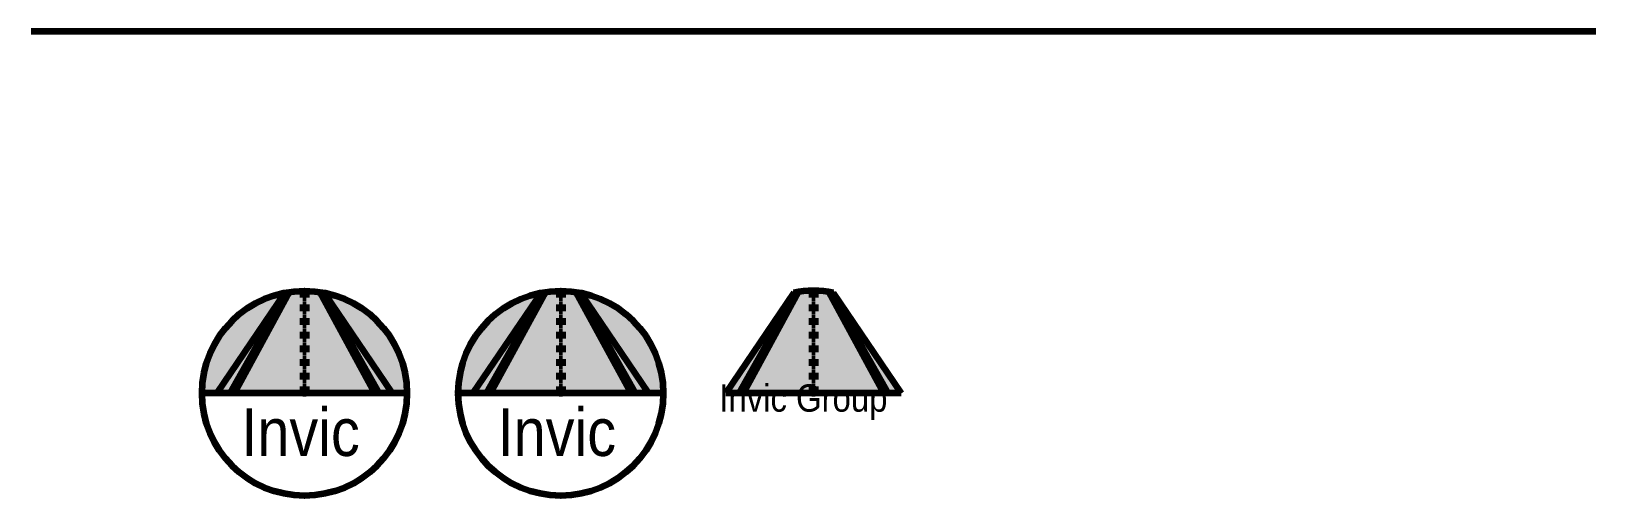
# Model space of a CAD drawing. Header units: millimetres. Extents: x 87961 to 634375, y 789523 to 1897921.
# Drawn here: x 148225 to 159674, y 1060394 to 1063794 of the extents above; entities that cross this region are included whole.
import ezdxf

# ---------------------------------------------------------------- set-up
doc = ezdxf.new("R2010")
doc.units = ezdxf.units.MM
doc.header["$LTSCALE"] = 30
for name, color, linetype, lineweight in [('DDIMS', 2, 'Continuous', 100), ('Invic Text', 5, 'Continuous', 211), ('Thought (Wisdom)', 2, 'Continuous', 100), ('White', 7, 'Continuous', 100)]:
    doc.layers.add(name, color=color, linetype=linetype, lineweight=lineweight)
doc.styles.add('DM75', font='swisscl.ttf', dxfattribs={"width": 0.9, "height": 190})

msp = doc.modelspace()

# ---------------------------------------------------------------- hatches: boundary and pattern name
at = {"layer": 'Thought (Wisdom)'}
h = msp.add_hatch(color=256, dxfattribs=at)
h.dxf.hatch_style = 1
h.set_gradient(color1=(255, 255, 0), color2=(255, 255, 107), one_color=1, tint=0.71)
h.paths.add_polyline_path([(150079.9, 1061880.1, 0.3585404), (149474.3, 1061144.1), (149581.6, 1061144.1)])
h.paths.add_polyline_path([(150368.7, 1061880.1), (150867, 1061144.1), (150974.3, 1061144.1, 0.3585404)])
h = msp.add_hatch(color=256, dxfattribs=at)
h.dxf.hatch_style = 1
h.set_gradient(color1=(255, 255, 0), color2=(255, 255, 107), one_color=1, tint=0.71)
h.paths.add_polyline_path([(149680.4, 1061144.1), (149708.8, 1061144.1), (150113.3, 1061885.8, 0.0053288), (150097.5, 1061883.3)])
h.paths.add_polyline_path([(150351.2, 1061883.3, 0.0053288), (150335.4, 1061885.8), (150739.8, 1061144.1), (150768.3, 1061144.1)])
h = msp.add_hatch(color=256, dxfattribs=at)
h.dxf.hatch_style = 1
h.set_gradient(color1=(255, 255, 0), color2=(255, 255, 107), one_color=1, tint=0.71)
h.paths.add_polyline_path([(151955.4, 1061880.1, 0.3585404), (151349.8, 1061144.1), (151457.1, 1061144.1)])
h.paths.add_polyline_path([(152244.2, 1061880.1), (152742.5, 1061144.1), (152849.8, 1061144.1, 0.3585404)])
h = msp.add_hatch(color=256, dxfattribs=at)
h.dxf.hatch_style = 1
h.set_gradient(color1=(255, 255, 0), color2=(255, 255, 107), one_color=1, tint=0.71)
h.paths.add_polyline_path([(151555.8, 1061144.1), (151584.3, 1061144.1), (151988.7, 1061885.8, 0.0053288), (151972.9, 1061883.3)])
h.paths.add_polyline_path([(152226.6, 1061883.3, 0.0053288), (152210.8, 1061885.8), (152615.2, 1061144.1), (152643.7, 1061144.1)])
h = msp.add_hatch(color=256, dxfattribs=at)
h.dxf.hatch_style = 1
h.set_gradient(color1=(255, 255, 0), color2=(255, 255, 107), one_color=1, tint=0.71)
h.paths.add_polyline_path([(153405.6, 1061144.1), (153434, 1061144.1), (153838.5, 1061885.8, 0.0053288), (153822.7, 1061883.3)])
h.paths.add_polyline_path([(154076.4, 1061883.3, 0.0053288), (154060.6, 1061885.8), (154465, 1061144.1), (154493.5, 1061144.1)])
at = {"layer": 'White'}
h = msp.add_hatch(color=256, dxfattribs=at)
h.dxf.hatch_style = 1
h.set_gradient(color1=(51, 51, 51), color2=(89, 89, 89), one_color=1, tint=0.35)
h.paths.add_polyline_path([(150211.8, 1061844.1), (150211.8, 1061894, 0.0330007), (150113.3, 1061885.8), (149708.8, 1061144.1), (150211.8, 1061144.1), (150211.8, 1061194.1), (150236.8, 1061194.1), (150236.8, 1061144.1), (150739.8, 1061144.1), (150335.4, 1061885.8, 0.0330007), (150236.8, 1061894), (150236.8, 1061844.1)])
h.paths.add_polyline_path([(150211.8, 1061794.1), (150236.8, 1061794.1), (150236.8, 1061744.1), (150211.8, 1061744.1)], flags=16)
h.paths.add_polyline_path([(150211.8, 1061694.1), (150236.8, 1061694.1), (150236.8, 1061644.1), (150211.8, 1061644.1)], flags=16)
h.paths.add_polyline_path([(150211.8, 1061594.1), (150236.8, 1061594.1), (150236.8, 1061544.1), (150211.8, 1061544.1)], flags=16)
h.paths.add_polyline_path([(150211.8, 1061494.1), (150236.8, 1061494.1), (150236.8, 1061444.1), (150211.8, 1061444.1)], flags=16)
h.paths.add_polyline_path([(150211.8, 1061394.1), (150236.8, 1061394.1), (150236.8, 1061344.1), (150211.8, 1061344.1)], flags=16)
h.paths.add_polyline_path([(150211.8, 1061294.1), (150236.8, 1061294.1), (150236.8, 1061244.1), (150211.8, 1061244.1)], flags=16)
h.paths.add_polyline_path([(150368.7, 1061880.1, 0.005952), (150351.2, 1061883.3), (150768.3, 1061144.1), (150867, 1061144.1)])
h.paths.add_polyline_path([(149581.6, 1061144.1), (149680.4, 1061144.1), (150097.5, 1061883.3, 0.005952), (150079.9, 1061880.1)])
h = msp.add_hatch(color=256, dxfattribs=at)
h.dxf.hatch_style = 1
h.set_gradient(color1=(255, 255, 255), one_color=1, tint=1)
h.paths.add_polyline_path([(150211.8, 1061844.1), (150236.8, 1061844.1), (150236.8, 1061894, 0.0083339), (150211.8, 1061894)])
h.paths.add_polyline_path([(150236.8, 1061794.1), (150211.8, 1061794.1), (150211.8, 1061744.1), (150236.8, 1061744.1)])
h = msp.add_hatch(color=256, dxfattribs=at)
h.dxf.hatch_style = 1
h.set_gradient(color1=(51, 51, 51), color2=(89, 89, 89), one_color=1, tint=0.35)
h.paths.add_polyline_path([(152087.3, 1061844.1), (152087.3, 1061894, 0.0330007), (151988.7, 1061885.8), (151584.3, 1061144.1), (152087.3, 1061144.1), (152087.3, 1061194.1), (152112.3, 1061194.1), (152112.3, 1061144.1), (152615.2, 1061144.1), (152210.8, 1061885.8, 0.0330007), (152112.3, 1061894), (152112.3, 1061844.1)])
h.paths.add_polyline_path([(152087.3, 1061794.1), (152112.3, 1061794.1), (152112.3, 1061744.1), (152087.3, 1061744.1)], flags=16)
h.paths.add_polyline_path([(152087.3, 1061694.1), (152112.3, 1061694.1), (152112.3, 1061644.1), (152087.3, 1061644.1)], flags=16)
h.paths.add_polyline_path([(152087.3, 1061594.1), (152112.3, 1061594.1), (152112.3, 1061544.1), (152087.3, 1061544.1)], flags=16)
h.paths.add_polyline_path([(152087.3, 1061494.1), (152112.3, 1061494.1), (152112.3, 1061444.1), (152087.3, 1061444.1)], flags=16)
h.paths.add_polyline_path([(152087.3, 1061394.1), (152112.3, 1061394.1), (152112.3, 1061344.1), (152087.3, 1061344.1)], flags=16)
h.paths.add_polyline_path([(152087.3, 1061294.1), (152112.3, 1061294.1), (152112.3, 1061244.1), (152087.3, 1061244.1)], flags=16)
h.paths.add_polyline_path([(152244.2, 1061880.1, 0.005952), (152226.6, 1061883.3), (152643.7, 1061144.1), (152742.5, 1061144.1)])
h.paths.add_polyline_path([(151457.1, 1061144.1), (151555.8, 1061144.1), (151972.9, 1061883.3, 0.005952), (151955.4, 1061880.1)])
h = msp.add_hatch(color=256, dxfattribs=at)
h.dxf.hatch_style = 1
h.set_gradient(color1=(255, 255, 255), one_color=1, tint=1)
h.paths.add_polyline_path([(152087.3, 1061844.1), (152112.3, 1061844.1), (152112.3, 1061894, 0.0083339), (152087.3, 1061894)])
h.paths.add_polyline_path([(152112.3, 1061794.1), (152087.3, 1061794.1), (152087.3, 1061744.1), (152112.3, 1061744.1)])
h = msp.add_hatch(color=256, dxfattribs=at)
h.dxf.hatch_style = 1
h.set_gradient(color1=(51, 51, 51), color2=(89, 89, 89), one_color=1, tint=0.35)
h.paths.add_polyline_path([(153937, 1061844.1), (153937, 1061894, 0.0330007), (153838.5, 1061885.8), (153434, 1061144.1), (153937, 1061144.1), (153937, 1061194.1), (153962, 1061194.1), (153962, 1061144.1), (154465, 1061144.1), (154060.6, 1061885.8, 0.0330007), (153962, 1061894), (153962, 1061844.1)])
h.paths.add_polyline_path([(153937, 1061794.1), (153962, 1061794.1), (153962, 1061744.1), (153937, 1061744.1)], flags=16)
h.paths.add_polyline_path([(153937, 1061694.1), (153962, 1061694.1), (153962, 1061644.1), (153937, 1061644.1)], flags=16)
h.paths.add_polyline_path([(153937, 1061594.1), (153962, 1061594.1), (153962, 1061544.1), (153937, 1061544.1)], flags=16)
h.paths.add_polyline_path([(153937, 1061494.1), (153962, 1061494.1), (153962, 1061444.1), (153937, 1061444.1)], flags=16)
h.paths.add_polyline_path([(153937, 1061394.1), (153962, 1061394.1), (153962, 1061344.1), (153937, 1061344.1)], flags=16)
h.paths.add_polyline_path([(153937, 1061294.1), (153962, 1061294.1), (153962, 1061244.1), (153937, 1061244.1)], flags=16)
h.paths.add_polyline_path([(154093.9, 1061880.1, 0.005952), (154076.4, 1061883.3), (154493.5, 1061144.1), (154592.2, 1061144.1)])
h.paths.add_polyline_path([(153306.8, 1061144.1), (153405.6, 1061144.1), (153822.7, 1061883.3, 0.005952), (153805.1, 1061880.1)])
h = msp.add_hatch(color=256, dxfattribs=at)
h.dxf.hatch_style = 1
h.set_gradient(color1=(255, 255, 255), one_color=1, tint=1)
h.paths.add_polyline_path([(153937, 1061844.1), (153962, 1061844.1), (153962, 1061894, 0.0083339), (153937, 1061894)])
h.paths.add_polyline_path([(153962, 1061794.1), (153937, 1061794.1), (153937, 1061744.1), (153962, 1061744.1)])
h = msp.add_hatch(color=256, dxfattribs=at)
h.dxf.hatch_style = 1
h.set_gradient(color1=(255, 255, 255), one_color=1, tint=1)
h.paths.add_polyline_path([(150236.8, 1061694.1), (150211.8, 1061694.1), (150211.8, 1061644.1), (150236.8, 1061644.1)])
h = msp.add_hatch(color=256, dxfattribs=at)
h.dxf.hatch_style = 1
h.set_gradient(color1=(255, 255, 255), one_color=1, tint=1)
h.paths.add_polyline_path([(152112.3, 1061694.1), (152087.3, 1061694.1), (152087.3, 1061644.1), (152112.3, 1061644.1)])
h = msp.add_hatch(color=256, dxfattribs=at)
h.dxf.hatch_style = 1
h.set_gradient(color1=(255, 255, 255), one_color=1, tint=1)
h.paths.add_polyline_path([(153962, 1061694.1), (153937, 1061694.1), (153937, 1061644.1), (153962, 1061644.1)])
h = msp.add_hatch(color=256, dxfattribs=at)
h.dxf.hatch_style = 1
h.set_gradient(color1=(255, 255, 255), one_color=1, tint=1)
h.paths.add_polyline_path([(150236.8, 1061594.1), (150211.8, 1061594.1), (150211.8, 1061544.1), (150236.8, 1061544.1)])
h = msp.add_hatch(color=256, dxfattribs=at)
h.dxf.hatch_style = 1
h.set_gradient(color1=(255, 255, 255), one_color=1, tint=1)
h.paths.add_polyline_path([(152112.3, 1061594.1), (152087.3, 1061594.1), (152087.3, 1061544.1), (152112.3, 1061544.1)])
h = msp.add_hatch(color=256, dxfattribs=at)
h.dxf.hatch_style = 1
h.set_gradient(color1=(255, 255, 255), one_color=1, tint=1)
h.paths.add_polyline_path([(153962, 1061594.1), (153937, 1061594.1), (153937, 1061544.1), (153962, 1061544.1)])
h = msp.add_hatch(color=256, dxfattribs=at)
h.dxf.hatch_style = 1
h.set_gradient(color1=(255, 255, 255), one_color=1, tint=1)
h.paths.add_polyline_path([(150236.8, 1061494.1), (150211.8, 1061494.1), (150211.8, 1061444.1), (150236.8, 1061444.1)])
h = msp.add_hatch(color=256, dxfattribs=at)
h.dxf.hatch_style = 1
h.set_gradient(color1=(255, 255, 255), one_color=1, tint=1)
h.paths.add_polyline_path([(152112.3, 1061494.1), (152087.3, 1061494.1), (152087.3, 1061444.1), (152112.3, 1061444.1)])
h = msp.add_hatch(color=256, dxfattribs=at)
h.dxf.hatch_style = 1
h.set_gradient(color1=(255, 255, 255), one_color=1, tint=1)
h.paths.add_polyline_path([(153962, 1061494.1), (153937, 1061494.1), (153937, 1061444.1), (153962, 1061444.1)])
h = msp.add_hatch(color=256, dxfattribs=at)
h.dxf.hatch_style = 1
h.set_gradient(color1=(255, 255, 255), one_color=1, tint=1)
h.paths.add_polyline_path([(150236.8, 1061394.1), (150211.8, 1061394.1), (150211.8, 1061344.1), (150236.8, 1061344.1)])
h = msp.add_hatch(color=256, dxfattribs=at)
h.dxf.hatch_style = 1
h.set_gradient(color1=(255, 255, 255), one_color=1, tint=1)
h.paths.add_polyline_path([(152112.3, 1061394.1), (152087.3, 1061394.1), (152087.3, 1061344.1), (152112.3, 1061344.1)])
h = msp.add_hatch(color=256, dxfattribs=at)
h.dxf.hatch_style = 1
h.set_gradient(color1=(255, 255, 255), one_color=1, tint=1)
h.paths.add_polyline_path([(153962, 1061394.1), (153937, 1061394.1), (153937, 1061344.1), (153962, 1061344.1)])
h = msp.add_hatch(color=256, dxfattribs=at)
h.dxf.hatch_style = 1
h.set_gradient(color1=(255, 255, 255), one_color=1, tint=1)
h.paths.add_polyline_path([(150236.8, 1061294.1), (150211.8, 1061294.1), (150211.8, 1061244.1), (150236.8, 1061244.1)])
h = msp.add_hatch(color=256, dxfattribs=at)
h.dxf.hatch_style = 1
h.set_gradient(color1=(255, 255, 255), one_color=1, tint=1)
h.paths.add_polyline_path([(152112.3, 1061294.1), (152087.3, 1061294.1), (152087.3, 1061244.1), (152112.3, 1061244.1)])
h = msp.add_hatch(color=256, dxfattribs=at)
h.dxf.hatch_style = 1
h.set_gradient(color1=(255, 255, 255), one_color=1, tint=1)
h.paths.add_polyline_path([(153962, 1061294.1), (153937, 1061294.1), (153937, 1061244.1), (153962, 1061244.1)])
h = msp.add_hatch(color=256, dxfattribs=at)
h.dxf.hatch_style = 1
h.set_gradient(color1=(255, 255, 255), one_color=1, tint=1)
h.paths.add_polyline_path([(150236.8, 1061194.1), (150211.8, 1061194.1), (150211.8, 1061144.1), (150236.8, 1061144.1)])
h = msp.add_hatch(color=256, dxfattribs=at)
h.dxf.hatch_style = 1
h.set_gradient(color1=(255, 255, 255), one_color=1, tint=1)
h.paths.add_polyline_path([(152112.3, 1061194.1), (152087.3, 1061194.1), (152087.3, 1061144.1), (152112.3, 1061144.1)])
h = msp.add_hatch(color=256, dxfattribs=at)
h.dxf.hatch_style = 1
h.set_gradient(color1=(255, 255, 255), one_color=1, tint=1)
h.paths.add_polyline_path([(153962, 1061194.1), (153937, 1061194.1), (153937, 1061144.1), (153962, 1061144.1)])

# ---------------------------------------------------------------- linework, layer by layer
at = {"layer": 'DDIMS'}
for p, q in [((148224.9, 1063794.1), (159674.1, 1063794.1)), ((150079.9, 1061880.1), (149581.6, 1061144.1)), ((150368.7, 1061880.1), (150867, 1061144.1)), ((151955.4, 1061880.1), (151457.1, 1061144.1)), ((152244.2, 1061880.1), (152742.5, 1061144.1))]:
    msp.add_line(p, q, dxfattribs=at)
at = {"layer": 'Thought (Wisdom)'}
for p, q in [((150097.5, 1061883.3), (149680.4, 1061144.1)), ((150113.3, 1061885.8), (149708.8, 1061144.1)), ((150335.4, 1061885.8), (150739.8, 1061144.1)), ((150351.2, 1061883.3), (150768.3, 1061144.1)), ((151972.9, 1061883.3), (151555.8, 1061144.1)), ((151988.7, 1061885.8), (151584.3, 1061144.1)), ((152210.8, 1061885.8), (152615.2, 1061144.1)), ((152226.6, 1061883.3), (152643.7, 1061144.1)), ((153822.7, 1061883.3), (153405.6, 1061144.1)), ((153838.5, 1061885.8), (153434, 1061144.1)), ((154060.6, 1061885.8), (154465, 1061144.1)), ((154076.4, 1061883.3), (154493.5, 1061144.1))]:
    msp.add_line(p, q, dxfattribs=at)
at = {"layer": 'White'}
for p, q in [((150211.8, 1061894), (150211.8, 1061844.1)), ((150211.8, 1061844.1), (150236.8, 1061844.1)), ((150236.8, 1061894), (150236.8, 1061844.1)), ((152087.3, 1061894), (152087.3, 1061844.1)), ((152087.3, 1061844.1), (152112.3, 1061844.1)), ((152112.3, 1061894), (152112.3, 1061844.1)), ((153805.1, 1061880.1), (153306.8, 1061144.1)), ((153937, 1061894), (153937, 1061844.1)), ((153937, 1061844.1), (153962, 1061844.1)), ((153962, 1061894), (153962, 1061844.1)), ((154093.9, 1061880.1), (154592.2, 1061144.1)), ((150211.8, 1061794.1), (150211.8, 1061744.1)), ((150211.8, 1061794.1), (150236.8, 1061794.1)), ((150211.8, 1061744.1), (150236.8, 1061744.1)), ((150211.8, 1061694.1), (150211.8, 1061644.1)), ((150211.8, 1061694.1), (150236.8, 1061694.1)), ((150236.8, 1061794.1), (150236.8, 1061744.1)), ((150236.8, 1061694.1), (150236.8, 1061644.1)), ((152087.3, 1061794.1), (152087.3, 1061744.1)), ((152087.3, 1061794.1), (152112.3, 1061794.1)), ((152087.3, 1061744.1), (152112.3, 1061744.1)), ((152087.3, 1061694.1), (152087.3, 1061644.1)), ((152087.3, 1061694.1), (152112.3, 1061694.1)), ((152112.3, 1061794.1), (152112.3, 1061744.1)), ((152112.3, 1061694.1), (152112.3, 1061644.1)), ((153937, 1061794.1), (153937, 1061744.1)), ((153937, 1061794.1), (153962, 1061794.1)), ((153937, 1061744.1), (153962, 1061744.1)), ((153937, 1061694.1), (153937, 1061644.1)), ((153937, 1061694.1), (153962, 1061694.1)), ((153962, 1061794.1), (153962, 1061744.1)), ((153962, 1061694.1), (153962, 1061644.1)), ((150211.8, 1061644.1), (150236.8, 1061644.1)), ((150211.8, 1061594.1), (150211.8, 1061544.1)), ((150211.8, 1061594.1), (150236.8, 1061594.1)), ((150236.8, 1061594.1), (150236.8, 1061544.1)), ((152087.3, 1061644.1), (152112.3, 1061644.1)), ((152087.3, 1061594.1), (152087.3, 1061544.1)), ((152087.3, 1061594.1), (152112.3, 1061594.1)), ((152112.3, 1061594.1), (152112.3, 1061544.1)), ((153937, 1061644.1), (153962, 1061644.1)), ((153937, 1061594.1), (153937, 1061544.1)), ((153937, 1061594.1), (153962, 1061594.1)), ((153962, 1061594.1), (153962, 1061544.1)), ((150211.8, 1061544.1), (150236.8, 1061544.1)), ((150211.8, 1061494.1), (150211.8, 1061444.1)), ((150211.8, 1061494.1), (150236.8, 1061494.1)), ((150236.8, 1061494.1), (150236.8, 1061444.1)), ((152087.3, 1061544.1), (152112.3, 1061544.1)), ((152087.3, 1061494.1), (152087.3, 1061444.1)), ((152087.3, 1061494.1), (152112.3, 1061494.1)), ((152112.3, 1061494.1), (152112.3, 1061444.1)), ((153937, 1061544.1), (153962, 1061544.1)), ((153937, 1061494.1), (153937, 1061444.1)), ((153937, 1061494.1), (153962, 1061494.1)), ((153962, 1061494.1), (153962, 1061444.1)), ((150211.8, 1061444.1), (150236.8, 1061444.1)), ((150211.8, 1061394.1), (150211.8, 1061344.1)), ((150211.8, 1061394.1), (150236.8, 1061394.1)), ((150236.8, 1061394.1), (150236.8, 1061344.1)), ((152087.3, 1061444.1), (152112.3, 1061444.1)), ((152087.3, 1061394.1), (152087.3, 1061344.1)), ((152087.3, 1061394.1), (152112.3, 1061394.1)), ((152112.3, 1061394.1), (152112.3, 1061344.1)), ((153937, 1061444.1), (153962, 1061444.1)), ((153937, 1061394.1), (153937, 1061344.1)), ((153937, 1061394.1), (153962, 1061394.1)), ((153962, 1061394.1), (153962, 1061344.1)), ((150211.8, 1061344.1), (150236.8, 1061344.1)), ((150211.8, 1061294.1), (150211.8, 1061244.1)), ((150211.8, 1061294.1), (150236.8, 1061294.1)), ((150211.8, 1061244.1), (150236.8, 1061244.1)), ((150236.8, 1061294.1), (150236.8, 1061244.1)), ((152087.3, 1061344.1), (152112.3, 1061344.1)), ((152087.3, 1061294.1), (152087.3, 1061244.1)), ((152087.3, 1061294.1), (152112.3, 1061294.1)), ((152087.3, 1061244.1), (152112.3, 1061244.1)), ((152112.3, 1061294.1), (152112.3, 1061244.1)), ((153937, 1061344.1), (153962, 1061344.1)), ((153937, 1061294.1), (153937, 1061244.1)), ((153937, 1061294.1), (153962, 1061294.1)), ((153937, 1061244.1), (153962, 1061244.1)), ((153962, 1061294.1), (153962, 1061244.1)), ((150974.3, 1061144.1), (149474.3, 1061144.1)), ((150211.8, 1061194.1), (150211.8, 1061144.1)), ((150211.8, 1061194.1), (150236.8, 1061194.1)), ((150211.8, 1061144.1), (150236.8, 1061144.1)), ((150236.8, 1061194.1), (150236.8, 1061144.1)), ((152849.8, 1061144.1), (151349.8, 1061144.1)), ((152087.3, 1061194.1), (152087.3, 1061144.1)), ((152087.3, 1061194.1), (152112.3, 1061194.1)), ((152087.3, 1061144.1), (152112.3, 1061144.1)), ((152112.3, 1061194.1), (152112.3, 1061144.1)), ((154592.2, 1061144.1), (153306.8, 1061144.1)), ((153937, 1061194.1), (153937, 1061144.1)), ((153937, 1061194.1), (153962, 1061194.1)), ((153937, 1061144.1), (153962, 1061144.1)), ((153962, 1061194.1), (153962, 1061144.1))]:
    msp.add_line(p, q, dxfattribs=at)
for centre in [(150224.3, 1061144.1), (152099.8, 1061144.1)]:
    msp.add_circle(centre, 750, dxfattribs=at)
msp.add_arc((153949.5, 1061144.1), 750, 78.89923, 101.10077, dxfattribs=at)

# ---------------------------------------------------------------- texts
at = {"layer": 'Invic Text', "char_height": 200, "attachment_point": 1, "style": 'DM75'}
for s, insert in [('\\pi60.46907,t660.46907;{\\fCentury Gothic|b0|i0|c0|p34;Invic Group\\fCooper Black|b0|i0|c0|p18;\\H1.50001x; \\H0.66667x; }', (153199.5, 1061209.2)), ('\\pi288.42114,t888.42114;{\\fCentury Gothic|b0|i0|c0|p34;\\H1.75x;Invic\\fCooper Black|b0|i0|c0|p18;\\H0.85714x; \\H0.66667x; }', (149474.3, 1061034.9)), ('\\pi288.42114,t888.42114;{\\fCentury Gothic|b0|i0|c0|p34;\\H1.75x;Invic\\fCooper Black|b0|i0|c0|p18;\\H0.85714x; \\H0.66667x; }', (151349.8, 1061034.9))]:
    msp.add_mtext_dynamic_manual_height_columns(s, width=1500, gutter_width=2600, heights=[0], dxfattribs=dict(at, insert=insert))

doc.saveas('drawing.dxf')
